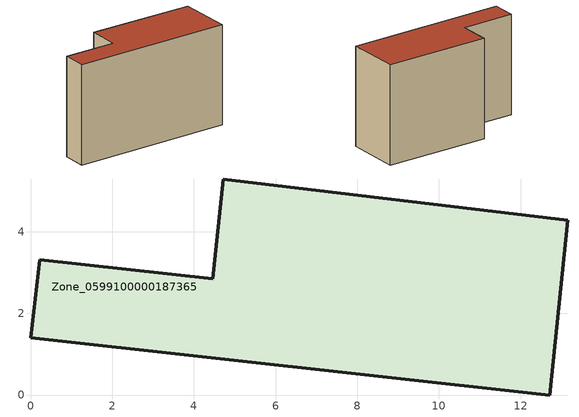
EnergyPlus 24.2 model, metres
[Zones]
Zone_0599100000187365
 floor ground (C_G): 12.71,0 0,1.4 0.23,3.31 4.46,2.85 4.72,5.29 13.16,4.28 z0
 wall outside (C_F): 0,1.4 12.71,0 13.16,4.28 4.72,5.29 4.46,2.85 0.23,3.31 0,1.4 z0:8.06
 roof outside (C_R): 0.23,3.31 0,1.4 12.71,0 13.16,4.28 4.72,5.29 4.46,2.85 z8.06
[BUILDING]
Pand.0599100000187365: North Axis=0; Terrain=City; Loads Convergence Tolerance Value=0.04; Temperature Convergence Tolerance Value=0.4; Solar Distribution=FullExterior; Maximum Number of Warmup Days=25; Minimum Number of Warmup Days=1
[Site:Location]
Rotterdam.The.Hague.AP_ZH_NLD Design_Conditions: Latitude=51.96; Longitude=4.45; Time Zone=1; Elevation=-4.5
[SITE:GROUNDTEMPERATURE:BUILDINGSURFACE]
18, 18, 18, 18, 18, 18, 18, 18, 18, 18, 18, 18
[MATERIAL] Thermal Absorptance=0.9; Solar Absorptance=0.7; Visible Absorptance=0.7
Name | Roughness | Thickness | Conductivity | Density | Specific Heat
G.TC.1946 | MediumSmooth | 0.15 | 1 | 540 | 1210
F.TC.1946 | Rough | 0.3 | 0.857143 | 1920 | 840
R.TC.1946 | MediumRough | 0.2 | 0.909091 | 1500 | 1000
[CONSTRUCTION]
C_G: G.TC.1946
C_F: F.TC.1946
C_R: R.TC.1946
[ZONE]
Zone_0599100000187365: Type=1; Multiplier=1; Ceiling Height=Autocalculate; Volume=Autocalculate; Floor Area=autocalculate; Part of Total Floor Area=Yes
[ZONEINFILTRATION:DESIGNFLOWRATE]
Infil_Zone_0599100000187365: Zone or ZoneList or Space or SpaceList=Zone_0599100000187365; Schedule=AlwaysOn; Design Flow Rate Calculation Method=Flow/Area; Flow Rate per Floor Area=0.003; Constant Term Coefficient=1; Temperature Term Coefficient=0; Velocity Term Coefficient=0; Velocity Squared Term Coefficient=0
[HVACTEMPLATE:ZONE:IDEALLOADSAIRSYSTEM]
Zone_0599100000187365: Maximum Heating Supply Air Temperature=50; Minimum Cooling Supply Air Temperature=13; Maximum Heating Supply Air Humidity Ratio=0.0156; Minimum Cooling Supply Air Humidity Ratio=0.0077; Heating Limit=NoLimit; Cooling Limit=NoLimit; Dehumidification Control Type=ConstantSensibleHeatRatio; Cooling Sensible Heat Ratio=0.7; Dehumidification Setpoint=60; Humidification Control Type=None; Humidification Setpoint=30; Outdoor Air Method=None; Outdoor Air Flow Rate per Person=0.00944; Outdoor Air Flow Rate per Zone Floor Area=0; Outdoor Air Flow Rate per Zone=0; Demand Controlled Ventilation Type=None; Outdoor Air Economizer Type=NoEconomizer; Heat Recovery Type=None; Sensible Heat Recovery Effectiveness=0.7; Latent Heat Recovery Effectiveness=0.65
[ZONECONTROL:THERMOSTAT]
ThermostatControl_Zone_0599100000187365: Zone or ZoneList=Zone_0599100000187365; Control Type Schedule=DualSetpointControlType; Control 1=Thermostat_Zone_0599100000187365; Temperature Difference Between Cutout And Setpoint=0
[THERMOSTATSETPOINT:DUALSETPOINT]
Thermostat_Zone_0599100000187365: Heating Setpoint Temperature Schedule=HeatingSetpoint_Zone_0599100000187365; Cooling Setpoint Temperature Schedule=CoolingSetpoint_Zone_0599100000187365
[SCHEDULE:COMPACT]
HeatingSetpoint_Zone_0599100000187365: Through: 12/31, For: AllDays, Until: 24:00, 21
CoolingSetpoint_Zone_0599100000187365: Through: 12/31, For: AllDays, Until: 24:00, 24
DualSetpointControlType: Through: 12/31, For: AllDays, Until: 24:00, 4
AlwaysOn: Through: 12/31, For: AllDays, Until: 24:00, 1
